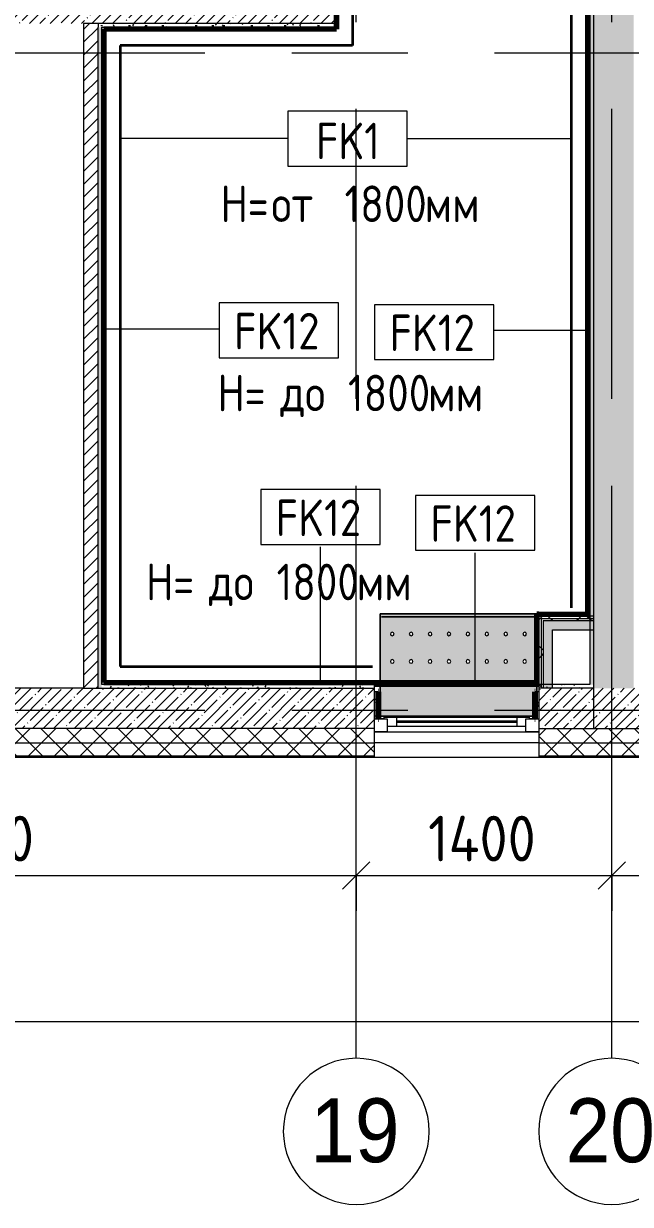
# Model space of a CAD drawing. Header units: millimetres. Extents: x 35157 to 232994, y -8553 to 29000.
# Drawn here: x 68736 to 72063, y -2706 to 3760 of the extents above; entities that cross this region are included whole.
import ezdxf

# ---------------------------------------------------------------- set-up
doc = ezdxf.new("R2010")
doc.units = ezdxf.units.MM
doc.linetypes.add('Осевая', pattern=[3175, 635, -476.25, 1587.5, -476.25])
for name, color, linetype, lineweight in [('A-ANNO-DIMS', 7, 'Continuous', 9), ('A-ANNO-DIMS-100', 7, 'Continuous', 9), ('A-DETL', 7, 'Continuous', 9), ('A-DETL-1', 7, 'Continuous', 35), ('A-GLAZ', 7, 'Continuous', 9), ('A-GLAZ-1', 7, 'Continuous', 13), ('A-WALL', 7, 'Continuous', 9), ('A-WALL-IDEN', 7, 'Continuous', 9), ('I-WALL', 7, 'Continuous', 9), ('Оси', 7, 'Continuous', 9), ('Оси-1', 7, 'Continuous', 20), ('Оси-2', 7, 'Осевая', 9)]:
    doc.layers.add(name, color=color, linetype=linetype, lineweight=lineweight)
for name, color, linetype, lineweight, true_color in [('A-WALL-1', 7, 'Continuous', 9, 0xc0c0c0), ('G-ANNO-TEXT-1', 7, 'Continuous', 9, 0x3c3c3c), ('I-WALL-16', 7, 'Continuous', 70, 0x3f92ba), ('I-WALL-17', 7, 'Continuous', 70, 0x8bb0bc), ('I-WALL-19', 7, 'Continuous', 80, 0xffd2ff), ('I-WALL-3', 7, 'Continuous', 9, 0x3f92ba), ('I-WALL-5', 7, 'Continuous', 9, 0xc0c0c0), ('S-WALL-ANLY', 7, 'Continuous', 13, 0x008040), ('S-WALL-ANLY-1', 7, 'Continuous', 5, 0x008040), ('Знаки-11', 7, 'Continuous', 9, 0xd5d3cf), ('Знаки-3', 9, 'Continuous', 9, 0x808080), ('Знаки-4', 7, 'Continuous', 9, 0xaba79f)]:
    doc.layers.add(name, color=color, linetype=linetype, lineweight=lineweight, true_color=true_color)
doc.layers.add('Знаки-2', color=7, linetype='Continuous', lineweight=9, transparency=0.5)
doc.styles.add('Arial', font='arial.ttf', dxfattribs={"width": 0.9, "height": 350})
doc.styles.add('GOST Common', font='GOST_Common.ttf', dxfattribs={"width": 0.9, "height": 200})
doc.styles.add('ISOCPEUR', font='isocpeur.ttf', dxfattribs={"width": 0.9, "height": 250})
doc.dimstyles.new('ISO-2_5_0_9К_БОЛЬШОЙ', dxfattribs={"dimscale": 304.8, "dimtxt": 248.995294, "dimasz": 0.492126, "dimexe": 0.393701, "dimexo": 0.984252, "dimgap": 0, "dimtad": 1, "dimdec": 0, "dimrnd": 10, "dimzin": 0, "dimdsep": 46, "dimtxsty": 'ISOCPEUR', "dimblk1": 'OBLIQUE', "dimblk2": 'OBLIQUE', "dimsah": 1, "dimcen": 0.09, "dimdle": 0.393701, "dimazin": 0, "dimtfac": 1, "dimtdec": 4, "dimtix": 1, "dimtmove": 0, "dimatfit": 3, "dimfxl": 1, "dimtvp": 1, "dimtolj": 1, "dimtzin": 0, "dimarcsym": 2})
doc.dimstyles.new('ISO-2_5_0_9К_БОЛЬШОЙ_округление', dxfattribs={"dimscale": 304.8, "dimtxt": 248.995294, "dimasz": 0.492126, "dimexe": 0.393701, "dimexo": 0, "dimgap": 0, "dimtad": 1, "dimdec": 0, "dimrnd": 10, "dimzin": 0, "dimdsep": 46, "dimtxsty": 'ISOCPEUR', "dimblk1": 'OBLIQUE', "dimblk2": 'OBLIQUE', "dimsah": 1, "dimcen": 0.09, "dimdle": 0.393701, "dimazin": 0, "dimtfac": 1, "dimtdec": 4, "dimtix": 1, "dimtmove": 0, "dimatfit": 3, "dimfxl": 1, "dimtvp": 1, "dimtolj": 1, "dimtzin": 0, "dimarcsym": 2})
pattern_1 = [(45, (0, 0), (-57.02463, 57.02463), []), (45, (57.025, 0), (-57.02463, 57.02463), [100.806, -20.161, 3.353, -16.808])]
pattern_2 = [(0, (0, 0), (121.92, 30.48), [10.058, -81.382, 10.058, -81.382, -487.68]), (0, (0, 0), (121.92, 30.48), [-182.88, 10.058, -172.822, 10.058, -81.382, -213.36]), (0, (0, 0), (121.92, 30.48), [-457.2, 10.058, -50.902, 10.058, -142.342]), (120, (45.72, 15.24), (-87.356454, 90.345817), [10.058, -81.382, 10.058, -81.382, -487.68]), (120, (45.72, 15.24), (-87.356454, 90.345817), [-182.88, 10.058, -172.822, 10.058, -81.382, -213.36]), (120, (45.72, 15.24), (-87.356454, 90.345817), [-457.2, 10.058, -50.902, 10.058, -142.342]), (240, (60.96, 76.2), (-34.563546, -120.825817), [10.058, -81.382, 10.058, -81.382, -487.68]), (240, (60.96, 76.2), (-34.563546, -120.825817), [-182.88, 10.058, -172.822, 10.058, -81.382, -213.36]), (240, (60.96, 76.2), (-34.563546, -120.825817), [-457.2, 10.058, -50.902, 10.058, -142.342])]
pattern_3 = [(45, (0, 0), (-106.06602, 106.06602), []), (135, (0, 0), (-106.06602, -106.06602), [])]

# ---------------------------------------------------------------- blocks, each defined once
blk = doc.blocks.new('120_Окно_СКБ_1Ст - 120_Окно_СКБ_1Ст 900х2500_h_-22445987-План отделки стен 2 этажа в осях 12-23')
at = {"layer": 'A-GLAZ'}
for p, q in [((450, -57), (-450, -57)), ((-430, -127), (-400, -127)), ((-330, -107), (330, -107)), ((330, -117), (-330, -117)), ((400, -127), (430, -127))]:
    blk.add_line(p, q, dxfattribs=at)
at = {"layer": 'A-GLAZ-1'}
for p, q in [((-450, -127), (-450, -57)), ((-450, -57), (-380, -57)), ((-380, -57), (-380, -127)), ((380, -127), (380, -57)), ((380, -57), (450, -57)), ((450, -57), (450, -127)), ((-380, -127), (-450, -127)), ((-380, -127), (-400, -127)), ((-400, -127), (-400, -137)), ((380, -87), (-380, -87)), ((-380, -87), (-380, -127)), ((-330, -137), (-330, -87)), ((330, -137), (330, -87)), ((380, -127), (380, -87)), ((450, -127), (380, -127)), ((400, -127), (380, -127)), ((400, -137), (400, -127)), ((-400, -137), (400, -137)), ((400, -137), (-400, -137))]:
    blk.add_line(p, q, dxfattribs=at)
blk = doc.blocks.new('Зашивка радиатора_ СУ - Зашивка радиатора  М15-V70-План отделки стен 2 этажа в осях 12-23')
at = {"layer": 'Знаки-2'}
h = blk.add_hatch(color=256, dxfattribs=at)
h.paths.add_polyline_path([(490, 380.1), (-360, 380.1), (-360, 247.6), (-370, 247.6), (-369.5, -179.9), (490, -179.9), (490, 196.6), (490, 197.6), (490, 260.3)])
h.paths.add_polyline_path([(-95.5, 90.4), (-90.5, 89), (-86.8, 85.4), (-85.5, 80.4), (-86.8, 75.4), (-90.5, 71.7), (-95.5, 70.4), (-100.5, 71.7), (-104.2, 75.4), (-105.5, 80.4), (-104.2, 85.4), (-100.5, 89), (-98.1, 90)])
h.paths.add_polyline_path([(-199.3, 90.4), (-194.3, 89), (-190.6, 85.4), (-189.3, 80.4), (-190.6, 75.4), (-194.3, 71.7), (-199.3, 70.4), (-204.3, 71.7), (-207.9, 75.4), (-209.3, 80.4), (-207.9, 85.4), (-204.3, 89), (-201.8, 90)])
h.paths.add_polyline_path([(319.5, 90.4), (324.5, 89), (328.2, 85.4), (329.5, 80.4), (328.2, 75.4), (324.5, 71.7), (319.5, 70.4), (314.5, 71.7), (310.8, 75.4), (309.5, 80.4), (310.8, 85.4), (314.5, 89), (316.9, 90)])
h.paths.add_polyline_path([(112, 90.4), (117, 89), (120.7, 85.4), (122, 80.4), (120.7, 75.4), (117, 71.7), (112, 70.4), (107, 71.7), (103.3, 75.4), (102, 80.4), (103.3, 85.4), (107, 89), (109.4, 90)])
h.paths.add_polyline_path([(-303, 90.4), (-298, 89), (-294.3, 85.4), (-293, 80.4), (-294.3, 75.4), (-298, 71.7), (-303, 70.4), (-308, 71.7), (-311.7, 75.4), (-313, 80.4), (-311.7, 85.4), (-308, 89), (-305.6, 90)])
h.paths.add_polyline_path([(8.2, 90.4), (13.2, 89), (16.9, 85.4), (18.2, 80.4), (16.9, 75.4), (13.2, 71.7), (8.2, 70.4), (3.2, 71.7), (-0.4, 75.4), (-1.8, 80.4), (-0.4, 85.4), (3.2, 89), (5.7, 90)])
h.paths.add_polyline_path([(423.2, 90.4), (428.2, 89), (431.9, 85.4), (433.2, 80.4), (431.9, 75.4), (428.2, 71.7), (423.2, 70.4), (418.2, 71.7), (414.6, 75.4), (413.2, 80.4), (414.6, 85.4), (418.2, 89), (420.7, 90)])
h.paths.add_polyline_path([(215.7, 90.4), (220.7, 89), (224.4, 85.4), (225.7, 80.4), (224.4, 75.4), (220.7, 71.7), (215.7, 70.4), (210.7, 71.7), (207.1, 75.4), (205.7, 80.4), (207.1, 85.4), (210.7, 89), (213.2, 90)])
h.paths.add_polyline_path([(-199.3, -59.6), (-194.3, -61), (-190.6, -64.6), (-189.3, -69.6), (-190.6, -74.6), (-194.3, -78.3), (-199.3, -79.6), (-204.3, -78.3), (-207.9, -74.6), (-209.3, -69.6), (-207.9, -64.6), (-204.3, -61), (-201.8, -60)])
h.paths.add_polyline_path([(112, -59.6), (117, -61), (120.7, -64.6), (122, -69.6), (120.7, -74.6), (117, -78.3), (112, -79.6), (107, -78.3), (103.3, -74.6), (102, -69.6), (103.3, -64.6), (107, -61), (109.4, -60)])
h.paths.add_polyline_path([(8.2, -59.6), (13.2, -61), (16.9, -64.6), (18.2, -69.6), (16.9, -74.6), (13.2, -78.3), (8.2, -79.6), (3.2, -78.3), (-0.4, -74.6), (-1.8, -69.6), (-0.4, -64.6), (3.2, -61), (5.7, -60)])
h.paths.add_polyline_path([(-95.5, -59.6), (-90.5, -61), (-86.8, -64.6), (-85.5, -69.6), (-86.8, -74.6), (-90.5, -78.3), (-95.5, -79.6), (-100.5, -78.3), (-104.2, -74.6), (-105.5, -69.6), (-104.2, -64.6), (-100.5, -61), (-98.1, -60)])
h.paths.add_polyline_path([(423.2, -59.6), (428.2, -61), (431.9, -64.6), (433.2, -69.6), (431.9, -74.6), (428.2, -78.3), (423.2, -79.6), (418.2, -78.3), (414.6, -74.6), (413.2, -69.6), (414.6, -64.6), (418.2, -61), (420.7, -60)])
h.paths.add_polyline_path([(319.5, -59.6), (324.5, -61), (328.2, -64.6), (329.5, -69.6), (328.2, -74.6), (324.5, -78.3), (319.5, -79.6), (314.5, -78.3), (310.8, -74.6), (309.5, -69.6), (310.8, -64.6), (314.5, -61), (316.9, -60)])
h.paths.add_polyline_path([(215.7, -59.6), (220.7, -61), (224.4, -64.6), (225.7, -69.6), (224.4, -74.6), (220.7, -78.3), (215.7, -79.6), (210.7, -78.3), (207.1, -74.6), (205.7, -69.6), (207.1, -64.6), (210.7, -61), (213.2, -60)])
h.paths.add_polyline_path([(-303, -59.6), (-298, -61), (-294.3, -64.6), (-293, -69.6), (-294.3, -74.6), (-298, -78.3), (-303, -79.6), (-308, -78.3), (-311.7, -74.6), (-313, -69.6), (-311.7, -64.6), (-308, -61), (-305.6, -60)])
at = {"layer": 'Знаки-11'}
for p, q in [((-370, -179.9), (490, -179.9)), ((-366.5, -163.9), (-369.5, -163.9)), ((-361.9, -163.9), (-366.4, -163.9)), ((-343.9, -163.9), (-358.7, -163.9)), ((-326.8, -163.9), (-342.4, -163.9)), ((446.2, -163.9), (-326.2, -163.9)), ((462.5, -163.9), (446.8, -163.9)), ((478.7, -163.9), (463.9, -163.9)), ((486.5, -163.9), (481.9, -163.9)), ((490, -163.9), (486.5, -163.9)), ((490, -179.9), (490, -163.9))]:
    blk.add_line(p, q, dxfattribs=at)
at = {"layer": 'Знаки-3'}
for p, q in [((490, 380.1), (-360, 380.1)), ((490, 197.6), (490, 380.1)), ((-370, 247.6), (-370, 207.6)), ((490, -179.9), (490, 196.8)), ((-370, -179.9), (490, -179.9))]:
    blk.add_line(p, q, dxfattribs=at)
for centre, start, end in [((-303, 80.4), 0, 180), ((-303, 80.4), 180, 0), ((-199.3, 80.4), 0, 180), ((-199.3, 80.4), 180, 0), ((-95.5, 80.4), 0, 180), ((-95.5, 80.4), 180, 360), ((8.2, 80.4), 0, 180), ((8.2, 80.4), 180, 0), ((112, 80.4), 0, 180), ((112, 80.4), 180, 0), ((215.7, 80.4), 0, 180), ((215.7, 80.4), 180, 0), ((319.5, 80.4), 0, 180), ((319.5, 80.4), 180, 0), ((423.2, 80.4), 0, 180), ((423.2, 80.4), 180, 0), ((-303, -69.6), 0, 180), ((-199.3, -69.6), 0, 180), ((-95.5, -69.6), 0, 180), ((8.2, -69.6), 0, 180), ((112, -69.6), 0, 180), ((215.7, -69.6), 0, 180), ((319.5, -69.6), 0, 180), ((423.2, -69.6), 0, 180), ((-303, -69.6), 180, 0), ((-199.3, -69.6), 180, 0), ((-95.5, -69.6), 180, 0), ((8.2, -69.6), 180, 0), ((112, -69.6), 180, 0), ((215.7, -69.6), 180, 0), ((319.5, -69.6), 180, 0), ((423.2, -69.6), 180, 0)]:
    blk.add_arc(centre, 10, start, end, dxfattribs=at)
at = {"layer": 'Знаки-4'}
for p, q in [((-360, 380.1), (490, 380.1)), ((490, 380.1), (490, 197.6)), ((-370, 207.6), (-370, 247.6)), ((490, 196.8), (490, -179.9)), ((490, -179.9), (-370, -179.9)), ((490, -179.9), (-370, -179.9)), ((-369.5, -163.9), (-366.5, -163.9)), ((-366.4, -163.9), (-361.9, -163.9)), ((-358.7, -163.9), (-343.9, -163.9)), ((-342.4, -163.9), (-326.8, -163.9)), ((-326.2, -163.9), (446.2, -163.9)), ((446.8, -163.9), (462.5, -163.9)), ((463.9, -163.9), (478.7, -163.9)), ((481.9, -163.9), (486.5, -163.9)), ((486.5, -163.9), (490, -163.9)), ((490, -179.9), (490, -163.9))]:
    blk.add_line(p, q, dxfattribs=at)
for centre, start, end in [((-303, 80.4), 0, 180), ((-303, 80.4), 180, 360), ((-199.3, 80.4), 0, 180), ((-199.3, 80.4), 180, 0), ((-95.5, 80.4), 0, 180), ((-95.5, 80.4), 180, 360), ((8.2, 80.4), 0, 180), ((8.2, 80.4), 180, 360), ((112, 80.4), 0, 180), ((112, 80.4), 180, 0), ((215.7, 80.4), 0, 180), ((215.7, 80.4), 180, 360), ((319.5, 80.4), 0, 180), ((319.5, 80.4), 180, 360), ((423.2, 80.4), 0, 180), ((423.2, 80.4), 180, 360), ((-303, -69.6), 0, 180), ((-199.3, -69.6), 0, 180), ((-95.5, -69.6), 0, 180), ((8.2, -69.6), 0, 180), ((112, -69.6), 0, 180), ((215.7, -69.6), 0, 180), ((319.5, -69.6), 0, 180), ((423.2, -69.6), 0, 180), ((-303, -69.6), 180, 360), ((-199.3, -69.6), 180, 360), ((-95.5, -69.6), 180, 360), ((8.2, -69.6), 180, 360), ((112, -69.6), 180, 360), ((215.7, -69.6), 180, 360), ((319.5, -69.6), 180, 360), ((423.2, -69.6), 180, 360)]:
    blk.add_arc(centre, 10, start, end, dxfattribs=at)
blk = doc.blocks.new('Ось сетки - D8-29747960-План отделки стен 2 этажа в осях 12-23')
at = {"layer": 'Оси-1'}
for start, end in [(360, 180), (180, 360)]:
    blk.add_arc((0, 0), 4, start, end, dxfattribs=at)
blk = doc.blocks.new('DIMBLOCK25-План отделки стен 2 этажа в осях 12-23')
at = {"layer": 'A-ANNO-DIMS-100'}
for p, q in [((66460, -1098.6), (66460, -784.6)), ((70560, -1098.6), (70560, -784.6)), ((66460, -904.6), (70560, -904.6)), ((66460, -904.6), (66460, -1098.6)), ((70560, -904.6), (70560, -1098.6))]:
    blk.add_line(p, q, dxfattribs=at)
at = {"layer": 'A-ANNO-DIMS-100', "lineweight": 20}
for p, q in [((66460, -904.6), (66535, -829.6)), ((70560, -904.6), (70635, -829.6)), ((66460, -904.6), (66385, -979.6)), ((70560, -904.6), (70485, -979.6))]:
    blk.add_line(p, q, dxfattribs=at)
at = {"layer": 'A-ANNO-DIMS-100', "color": 0, "insert": (68203.5, -578), "char_height": 250, "width": 735.494, "attachment_point": 1, "line_spacing_factor": 1.149209, "style": 'ISOCPEUR'}
blk.add_mtext('4100', dxfattribs=at)
blk = doc.blocks.new('_Oblique')
at = {"color": 0, "linetype": 'ByBlock', "lineweight": -2}
blk.add_line((-0.5, -0.5), (0.5, 0.5), dxfattribs=at)
blk = doc.blocks.new('DIMBLOCK26-План отделки стен 2 этажа в осях 12-23')
at = {"layer": 'A-ANNO-DIMS-100'}
for p, q in [((70560, -1098.6), (70560, -784.6)), ((71960, -1098.6), (71960, -784.6)), ((70560, -904.6), (71960, -904.6)), ((70560, -904.6), (70560, -1098.6)), ((71960, -904.6), (71960, -1098.6))]:
    blk.add_line(p, q, dxfattribs=at)
at = {"layer": 'A-ANNO-DIMS-100', "lineweight": 20}
for p, q in [((70560, -904.6), (70635, -829.6)), ((71960, -904.6), (72035, -829.6)), ((70560, -904.6), (70485, -979.6)), ((71960, -904.6), (71885, -979.6))]:
    blk.add_line(p, q, dxfattribs=at)
at = {"layer": 'A-ANNO-DIMS-100', "color": 0, "insert": (70953.5, -578), "char_height": 250, "width": 735.494, "attachment_point": 1, "line_spacing_factor": 1.149209, "style": 'ISOCPEUR'}
blk.add_mtext('1400', dxfattribs=at)
blk = doc.blocks.new('DIMBLOCK27-План отделки стен 2 этажа в осях 12-23')
at = {"layer": 'A-ANNO-DIMS-100'}
for p, q in [((71960, -1098.6), (71960, -784.6)), ((74860, -1098.6), (74860, -784.6)), ((71960, -904.6), (74860, -904.6)), ((71960, -904.6), (71960, -1098.6)), ((74860, -904.6), (74860, -1098.6))]:
    blk.add_line(p, q, dxfattribs=at)
at = {"layer": 'A-ANNO-DIMS-100', "lineweight": 20}
for p, q in [((71960, -904.6), (72035, -829.6)), ((74860, -904.6), (74935, -829.6)), ((71960, -904.6), (71885, -979.6)), ((74860, -904.6), (74785, -979.6))]:
    blk.add_line(p, q, dxfattribs=at)
at = {"layer": 'A-ANNO-DIMS-100', "color": 0, "insert": (73094, -578), "char_height": 250, "width": 758.478, "attachment_point": 1, "line_spacing_factor": 1.149209, "style": 'ISOCPEUR'}
blk.add_mtext('2900', dxfattribs=at)
blk = doc.blocks.new('М_стена_0001 - Типоразмер_без рамки-25382661-План отделки стен 2 этажа в осях 12-23')
at = {"layer": 'A-WALL-IDEN'}
for p, q in [((3.258, 1.523), (-3.273, 1.523)), ((-3.273, 1.523), (-3.273, -1.477)), ((3.258, -1.477), (3.258, 1.523)), ((-3.273, -1.477), (3.258, -1.477))]:
    blk.add_line(p, q, dxfattribs=at)
blk = doc.blocks.new('DIMBLOCK35-План отделки стен 2 этажа в осях 12-23')
at = {"layer": 'A-ANNO-DIMS-100'}
for p, q in [((38310, -1598.6), (38310, -1824.6)), ((38310, -1704.6), (38310, -1598.6)), ((84560, -1598.6), (84560, -1824.6)), ((84560, -1704.6), (84560, -1598.6)), ((38190, -1704.6), (84680, -1704.6))]:
    blk.add_line(p, q, dxfattribs=at)
at = {"layer": 'A-ANNO-DIMS-100', "lineweight": 20}
for p, q in [((38310, -1704.6), (38385, -1629.6)), ((84560, -1704.6), (84635, -1629.6)), ((38310, -1704.6), (38235, -1779.6)), ((84560, -1704.6), (84485, -1779.6))]:
    blk.add_line(p, q, dxfattribs=at)
at = {"layer": 'A-ANNO-DIMS-100', "color": 0, "insert": (61028, -1378), "char_height": 250, "width": 976.828, "attachment_point": 1, "line_spacing_factor": 1.149209, "style": 'ISOCPEUR'}
blk.add_mtext('46250', dxfattribs=at)
blk = doc.blocks.new('М_стена_0001 - Типоразмер-25382663-План отделки стен 2 этажа в осях 12-23')
at = {"layer": 'A-WALL-IDEN'}
for p, q in [((3.258, 1.523), (-3.273, 1.523)), ((-3.273, 1.523), (-3.273, -1.477)), ((3.258, -1.477), (3.258, 1.523)), ((-3.273, -1.477), (3.258, -1.477))]:
    blk.add_line(p, q, dxfattribs=at)

msp = doc.modelspace()

# ---------------------------------------------------------------- hatches: boundary and pattern name
at = {"layer": 'A-WALL'}
h = msp.add_hatch(dxfattribs=at)
h.set_pattern_fill('FP_16', color=256, style=0, pattern_type=2)
h.set_pattern_definition([(45, (0, 0), (-70.71068, 70.71068), []), (135, (0, 0), (-70.71068, -70.71068), [])])
h.paths.add_polyline_path([(65982.4, -250), (66160, -250), (66160, -100), (65160, -100), (65160, -250), (65910, -250)])
h.paths.add_polyline_path([(75700, -250), (75700, -100), (71560, -100), (71560, -250), (74234.2, -250)])
h.paths.add_polyline_path([(53310, -250), (53310, -100), (51910, -100), (51910, -250), (53229.5, -250)])
h.paths.add_polyline_path([(44936.3, -250), (45310, -250), (45310, -100), (44936.3, -100), (44936.3, -146.3)])
h.paths.add_polyline_path([(67060, -250), (70660, -250), (70660, -100), (67060, -100), (67060, -146.3)])
h.paths.add_polyline_path([(60910, -250), (62060, -250), (62060, -100), (60910, -100), (60910, -146.3)])
h.paths.add_polyline_path([(58810, -250), (58810, -100), (58060, -100), (58060, -250), (58480.7, -250)])
h.paths.add_polyline_path([(43477.4, -250), (44036.3, -250), (44036.3, -100), (42660, -100), (42660, -250), (42727.2, -250)])
h.paths.add_polyline_path([(38976.4, -250), (39560, -250), (39560, -100), (38742.7, -100), (38742.7, -250)])
h.paths.add_polyline_path([(48728.6, -250), (48810, -250), (48810, -100), (47410, -100), (47410, -250), (47978.4, -250)])
h.paths.add_polyline_path([(57160, -250), (57160, -100), (56410, -100), (56410, -250), (56980.4, -250)])
h.paths.add_polyline_path([(38242.7, -250), (38242.7, -100), (38226.2, -100), (38226.2, -250)])
at = {"layer": 'I-WALL'}
h = msp.add_hatch(dxfattribs=at)
h.set_pattern_fill('FP_18', color=256, style=0, pattern_type=2)
h.set_pattern_definition(pattern_1)
h.paths.add_polyline_path([(71983.7, 120), (72080, 120), (72080, 7900), (71860, 7900), (71860, 120)])
h = msp.add_hatch(dxfattribs=at)
h.set_pattern_fill('FP_63', color=256, style=0, pattern_type=2)
h.set_pattern_definition(pattern_2)
h.paths.add_polyline_path([(71860, 140), (71860, 7660), (71840, 7660), (71840, 140)])
h = msp.add_hatch(dxfattribs=at)
h.set_pattern_fill('FP_18', color=256, style=0, pattern_type=2)
h.set_pattern_definition(pattern_1)
h.paths.add_polyline_path([(70440, 3760), (70440, 3980), (67080, 3980), (67080, 3760), (69145, 3760)])
h = msp.add_hatch(dxfattribs=at)
h.set_pattern_fill('FP_22', color=256, style=0, pattern_type=2)
h.set_pattern_definition([(45, (0, 0), (-35.35534, 35.35534), [])])
h.paths.add_polyline_path([(69145, 120), (69145, 3760), (69065, 3760), (69065, 120)])
h = msp.add_hatch(dxfattribs=at)
h.set_pattern_fill('FP_63', color=256, style=0, pattern_type=2)
h.set_pattern_definition(pattern_2)
h.paths.add_polyline_path([(69165, 3740), (70441, 3740), (70440, 3760), (69145, 3760), (69145, 3740)])
h = msp.add_hatch(dxfattribs=at)
h.set_pattern_fill('FP_63', color=256, style=0, pattern_type=2)
h.set_pattern_definition(pattern_2)
h.paths.add_polyline_path([(69145, 120), (69165, 120), (69165, 3740), (69145, 3740), (69145, 1255.3)])
h = msp.add_hatch(dxfattribs=at)
h.set_pattern_fill('FP_64', color=256, style=0, pattern_type=2)
h.set_pattern_definition(pattern_3)
h.paths.add_polyline_path([(71860, 503), (71860, 515.5), (71560, 515.5), (71560, 503), (71608.6, 503)])
h = msp.add_hatch(dxfattribs=at)
h.set_pattern_fill('FP_64', color=256, style=0, pattern_type=2)
h.set_pattern_definition(pattern_3)
h.paths.add_polyline_path([(71572.5, 120), (71572.5, 503), (71560, 503), (71560, 120)])
h = msp.add_hatch(dxfattribs=at)
h.set_pattern_fill('FP_64', color=256, style=0, pattern_type=2)
h.set_pattern_definition(pattern_3)
h.paths.add_polyline_path([(71572.5, 490.5), (71860, 490.5), (71860, 503), (71572.5, 503)])
h = msp.add_hatch(dxfattribs=at)
h.set_pattern_fill('FP_64', color=256, style=0, pattern_type=2)
h.set_pattern_definition(pattern_3)
h.paths.add_polyline_path([(71585, 120), (71585, 490.5), (71572.5, 490.5), (71572.5, 120)])
for points in [[(71608.6, 440.5), (71860, 440.5), (71860, 490.5), (71585, 490.5), (71585, 440.5)], [(71635, 120), (71635, 440.5), (71585, 440.5), (71585, 120), (71608.6, 120)]]:
    msp.add_hatch(color=256, dxfattribs=at).paths.add_polyline_path(points)
h = msp.add_hatch(dxfattribs=at)
h.set_pattern_fill('FP_63', color=256, style=0, pattern_type=2)
h.set_pattern_definition(pattern_2)
h.paths.add_polyline_path([(70483.3, 120), (70660, 120), (70660, 140), (69165, 140), (69165, 120), (69733.2, 120)])
h.paths.add_polyline_path([(71860, 120), (71860, 140), (71560, 140), (71560, 120), (71608.6, 120)])
h = msp.add_hatch(dxfattribs=at)
h.set_pattern_fill('FP_18', color=256, style=0, pattern_type=2)
h.set_pattern_definition(pattern_1)
h.paths.add_polyline_path([(65910, -100), (66160, -100), (66160, 120), (65910, 120)])
h.paths.add_polyline_path([(71860, -100), (71860, 120), (71560, 120), (71560, -100), (71608.6, -100)])
h.paths.add_polyline_path([(67060, -100), (70660, -100), (70660, 120), (67060, 120), (67060, 87.3)])
h = msp.add_hatch(dxfattribs=at)
h.set_pattern_fill('FP_63', color=256, style=0, pattern_type=2)
h.set_pattern_definition(pattern_2)
h.paths.add_polyline_path([(70660, -48), (70680, -48), (70680, 100), (70660, 100), (70660, 87.3)])
h = msp.add_hatch(dxfattribs=at)
h.set_pattern_fill('FP_63', color=256, style=0, pattern_type=2)
h.set_pattern_definition(pattern_2)
h.paths.add_polyline_path([(71540, -48), (71560, -48), (71560, 100), (71540, 100), (71540, 87.3)])
h = msp.add_hatch(dxfattribs=at)
h.set_pattern_fill('FP_18', color=256, style=0, pattern_type=2)
h.set_pattern_definition(pattern_1)
h.paths.add_polyline_path([(75480, -100), (75480, 120), (71860, 120), (71860, -100), (74234.2, -100)])
at = {"layer": 'I-WALL-3'}
for points in [[(70441, 3729), (70451, 3729), (70451, 7649), (70440, 7649), (70440, 3729)], [(71829, 521), (71840, 521), (71840, 7649), (71829, 7649), (71829, 788.1)], [(70440, 3729), (70440, 3740), (69165, 3740), (69165, 3729), (69176, 3729)], [(69176, 140), (69176, 3729), (69165, 3729), (69165, 140)], [(71560, 140), (71560, 526.5), (71549.5, 526), (71549.5, 140)], [(71608.6, 515.5), (71827.5, 515.5), (71827.5, 526.5), (71560.5, 526.5), (71560.5, 515.5), (71572.5, 515.5)], [(70660, 140), (70660, 150), (69176, 151), (69176, 140), (70483.3, 140)], [(70670.9, 140), (70690, 140), (70690, 150), (70660, 150), (70660, 140)], [(70660, 140), (70690, 140), (70690, 150), (70660, 150)], [(71446.9, 140), (71549.5, 140), (71549.5, 151), (70690, 150), (70690, 140), (71421.1, 140)], [(70690, 140), (70697.5, 140), (70697.5, 150), (70690, 150)]]:
    msp.add_hatch(color=256, dxfattribs=at).paths.add_polyline_path(points)

# ---------------------------------------------------------------- linework, layer by layer
at = {"layer": 'A-DETL'}
for p, q in [((70838.1, 3280), (70185, 3280)), ((70185, 3280), (70185, 2980)), ((70838.1, 2980), (70838.1, 3280)), ((70185, 3130), (69265, 3130)), ((70185, 3130), (69265, 3130)), ((70838.1, 3130), (71740, 3130)), ((70185, 2980), (70838.1, 2980))]:
    msp.add_line(p, q, dxfattribs=at)
at = {"layer": 'A-DETL-1'}
for p, q in [((70540, 7560), (70540, 3640)), ((71740, 560), (71740, 7560)), ((70540, 3640), (69265, 3640)), ((69265, 3640), (69265, 240)), ((69265, 240), (70649.5, 240))]:
    msp.add_line(p, q, dxfattribs=at)
at = {"layer": 'A-WALL'}
for p, q in [((71860, 7680), (71860, 120)), ((70440, 3760), (69065, 3760)), ((69145, 3760), (69145, 3740)), ((71572.5, 503), (71572.5, 120)), ((71572.5, 503), (71860, 503)), ((71585, 490.5), (71585, 120)), ((71585, 490.5), (71860, 490.5)), ((69065, 120), (70660, 120)), ((71860, 120), (71560, 120)), ((70660, -100), (67060, -100)), ((71560, -100), (75700, -100)), ((67060, -250), (70660, -250)), ((67060, -253), (70660, -253)), ((71560, -250), (75850, -250)), ((71560, -253), (75853, -253))]:
    msp.add_line(p, q, dxfattribs=at)
at = {"layer": 'A-WALL-1'}
for p, q in [((70660, -258), (70660, -100)), ((71560, -100), (71560, -258)), ((66160, -258), (75858, -258))]:
    msp.add_line(p, q, dxfattribs=at)
at = {"layer": 'A-WALL-IDEN'}
for p, q in [((69170.5, 2088.3), (69808.5, 2088.3)), ((71834.5, 2078.9), (71313.3, 2078.9)), ((70363.3, 145.5), (70363.3, 894)), ((71211.2, 145.5), (71211.2, 862.5))]:
    msp.add_line(p, q, dxfattribs=at)
at = {"layer": 'I-WALL-16'}
for p, q in [((70451, 7649), (70451, 3729)), ((71829, 521), (71829, 7649)), ((70451, 3729), (69176, 3729)), ((69176, 3729), (69176, 151)), ((71549.5, 140), (71549.5, 526.7)), ((71560.5, 526.7), (71549.5, 526.7)), ((71560.5, 526.7), (71560.5, 526.5)), ((71560.5, 526.5), (71827.5, 526.5)), ((71827.5, 515.5), (71827.5, 526.5)), ((71829, 521), (71840, 521)), ((69176, 151), (70724.7, 151)), ((70660, 150), (70660, 140)), ((70697.5, 150), (70660, 150)), ((70697.5, 140), (70660, 140))]:
    msp.add_line(p, q, dxfattribs=at)
at = {"layer": 'I-WALL-17'}
for p, q in [((70697.5, 140), (70697.5, 151)), ((70722.7, 140), (70697.5, 140)), ((71515.9, 140), (70724, 140)), ((70726.2, 151), (71513.7, 151)), ((71515.1, 151), (71549.5, 151)), ((71560, 140), (71517.2, 140))]:
    msp.add_line(p, q, dxfattribs=at)
at = {"layer": 'I-WALL-19'}
for p, q in [((70681, 100), (70680, 100)), ((70680, 100), (70680, -48)), ((70681, -48), (70681, 100)), ((71540, 100), (71539, 100)), ((71539, 100), (71539, -48)), ((71540, -48), (71540, 100)), ((70680, -48), (70681, -48)), ((71539, -48), (71540, -48))]:
    msp.add_line(p, q, dxfattribs=at)
at = {"layer": 'I-WALL-5'}
for p, q in [((70440, 3760), (70440, 7660)), ((71840, 7660), (71840, 140)), ((69065, 3760), (69065, 120)), ((70441, 3760), (70440, 3760)), ((70441, 3740), (70441, 3760)), ((69145, 120), (69145, 3740)), ((69165, 3740), (70441, 3740)), ((69165, 140), (69165, 3740)), ((71560, 515.5), (71560, 120)), ((71860, 515.5), (71560, 515.5)), ((71635, 120), (71635, 440.5)), ((71635, 440.5), (71860, 440.5)), ((70660, 140), (69165, 140)), ((70660, -100), (70660, 140)), ((71560, 140), (71560, -100)), ((71840, 140), (71560, 140)), ((69065, 120), (68465, 120)), ((70680, 100), (70660, 100)), ((71560, 100), (71540, 100)), ((71860, 120), (71860, -100)), ((70660, -48), (70680, -48)), ((71540, -48), (71560, -48))]:
    msp.add_line(p, q, dxfattribs=at)
at = {"layer": 'S-WALL-ANLY'}
msp.add_line((71560, -179), (70660, -179), dxfattribs=at)
at = {"layer": 'S-WALL-ANLY-1'}
for p, q in [((67060, -179), (70660, -179)), ((71560, -179), (75779, -179))]:
    msp.add_line(p, q, dxfattribs=at)
at = {"layer": 'Оси'}
for p, q in [((70560, -1906.3), (70560, 593.7)), ((71960, -1906.3), (71960, 593.7))]:
    msp.add_line(p, q, dxfattribs=at)
at = {"layer": 'Оси-2'}
for p, q in [((70560, 593.7), (70560, 24898.1)), ((71960, 593.7), (71960, 24898.1)), ((38456.8, 3600), (82200, 3600)), ((38456.8, 0), (82200, 0))]:
    msp.add_line(p, q, dxfattribs=at)

# ---------------------------------------------------------------- block references
at = {"layer": 'A-GLAZ', "rotation": 180}
msp.add_blockref('120_Окно_СКБ_1Ст - 120_Окно_СКБ_1Ст 900х2500_h_-22445987-План отделки стен 2 этажа в осях 12-23', (71110, -175), dxfattribs=at)
at = {"layer": 'A-WALL-IDEN', "xscale": 99.99999999999993, "yscale": 99.99999999999993, "zscale": 99.99999999999993}
for name, p in [('М_стена_0001 - Типоразмер_без рамки-25382661-План отделки стен 2 этажа в осях 12-23', (70135.8, 2077.9)), ('М_стена_0001 - Типоразмер_без рамки-25382661-План отделки стен 2 этажа в осях 12-23', (70987.5, 2068.5)), ('М_стена_0001 - Типоразмер_без рамки-25382661-План отделки стен 2 этажа в осях 12-23', (70364.1, 1055.5)), ('М_стена_0001 - Типоразмер-25382663-План отделки стен 2 этажа в осях 12-23', (71211.9, 1024))]:
    msp.add_blockref(name, p, dxfattribs=at)
at = {"layer": 'Знаки-11', "rotation": 180}
msp.add_blockref('Зашивка радиатора_ СУ - Зашивка радиатора  М15-V70-План отделки стен 2 этажа в осях 12-23', (71180, 347.6), dxfattribs=at)
at = {"layer": 'Оси-1', "xscale": 99.99999999999993, "yscale": 99.99999999999993, "zscale": 99.99999999999993}
for p in [(70560, -2306.3), (71960, -2306.3)]:
    msp.add_blockref('Ось сетки - D8-29747960-План отделки стен 2 этажа в осях 12-23', p, dxfattribs=at)

# ---------------------------------------------------------------- texts
at = {"layer": 'A-WALL-IDEN', "char_height": 200, "width": 606.076, "attachment_point": 1, "style": 'GOST Common'}
for insert in [(69890.3, 2175.9), (70742, 2166.5), (70118.6, 1153.6), (70966.5, 1122.1)]:
    msp.add_mtext('FK12', dxfattribs=dict(at, insert=insert))
at = {"layer": 'G-ANNO-TEXT-1', "char_height": 200, "attachment_point": 1, "style": 'GOST Common'}
for s, insert, width in [('FK1', (70338.6, 3217.1), 447.342), ('\\fGOST Common|b0|i0|c204|p34|;\\W.9;Н', (69814.7, 2873.1), 180.38), (' 1800', (70386.2, 2873.1), 663.797), ('\\fGOST Common|b0|i0|c204|p34|;\\W.9;=', (69963.6, 2873.1), 158.734), ('от', (70094.5, 2873.1), 353.544), ('мм', (70933.9, 2873.1), 360.759), ('\\fGOST Common|b0|i0|c204|p34|;\\W.9;Н', (69797.8, 1837.1), 180.38), (' 1800', (70405, 1837.1), 663.797), ('= ', (69946.6, 1837.1), 238.101), ('до', (70143, 1837.1), 317.468), ('мм', (70952.7, 1837.1), 360.759), ('\\fGOST Common|b0|i0|c204|p34|;\\W.9;Н', (69406.4, 802.2), 180.38), (' 1800', (70013.7, 802.2), 663.797), ('= ', (69555.3, 802.2), 238.101), ('до', (69751.7, 802.2), 317.468), ('мм', (70561.4, 802.2), 360.759)]:
    msp.add_mtext(s, dxfattribs=dict(at, insert=insert, width=width))
at = {"layer": 'Оси', "char_height": 350, "width": 606.076, "attachment_point": 1, "style": 'Arial'}
for s, insert in [('19', (70307.4, -2125.6)), ('20', (71707.4, -2125.6))]:
    msp.add_mtext(s, dxfattribs=dict(at, insert=insert))

# ---------------------------------------------------------------- dimensions: what is measured, and where the dimension line sits
at = {"layer": 'A-ANNO-DIMS'}
for base, p1, p2, dimstyle, override, picture, middle in [((70560, -904.6), (66460, -798.6), (70560, -798.6), 'ISO-2_5_0_9К_БОЛЬШОЙ', {"dimpost": '<>', "dimfxl": 4100}, 'DIMBLOCK25-План отделки стен 2 этажа в осях 12-23', (68510, -779.6)), ((71960, -904.6), (70560, -798.6), (71960, -798.6), 'ISO-2_5_0_9К_БОЛЬШОЙ', {"dimpost": '<>', "dimfxl": 1400}, 'DIMBLOCK26-План отделки стен 2 этажа в осях 12-23', (71260, -779.6)), ((74860, -904.6), (71960, -798.6), (74860, -798.6), 'ISO-2_5_0_9К_БОЛЬШОЙ', {"dimpost": '<>', "dimfxl": 2900}, 'DIMBLOCK27-План отделки стен 2 этажа в осях 12-23', (73410, -779.6)), ((84560, -1704.6), (38310, -1598.6), (84560, -1598.6), 'ISO-2_5_0_9К_БОЛЬШОЙ_округление', {"dimpost": '<>', "dimfxl": 46250}, 'DIMBLOCK35-План отделки стен 2 этажа в осях 12-23', (61435, -1579.6))]:
    dim = msp.add_linear_dim(base=base, p1=p1, p2=p2, dimstyle=dimstyle, override=override, dxfattribs=at)
    dim.commit()
    dim.dimension.update_dxf_attribs({"geometry": picture, "text_midpoint": middle})

doc.saveas('drawing.dxf')
